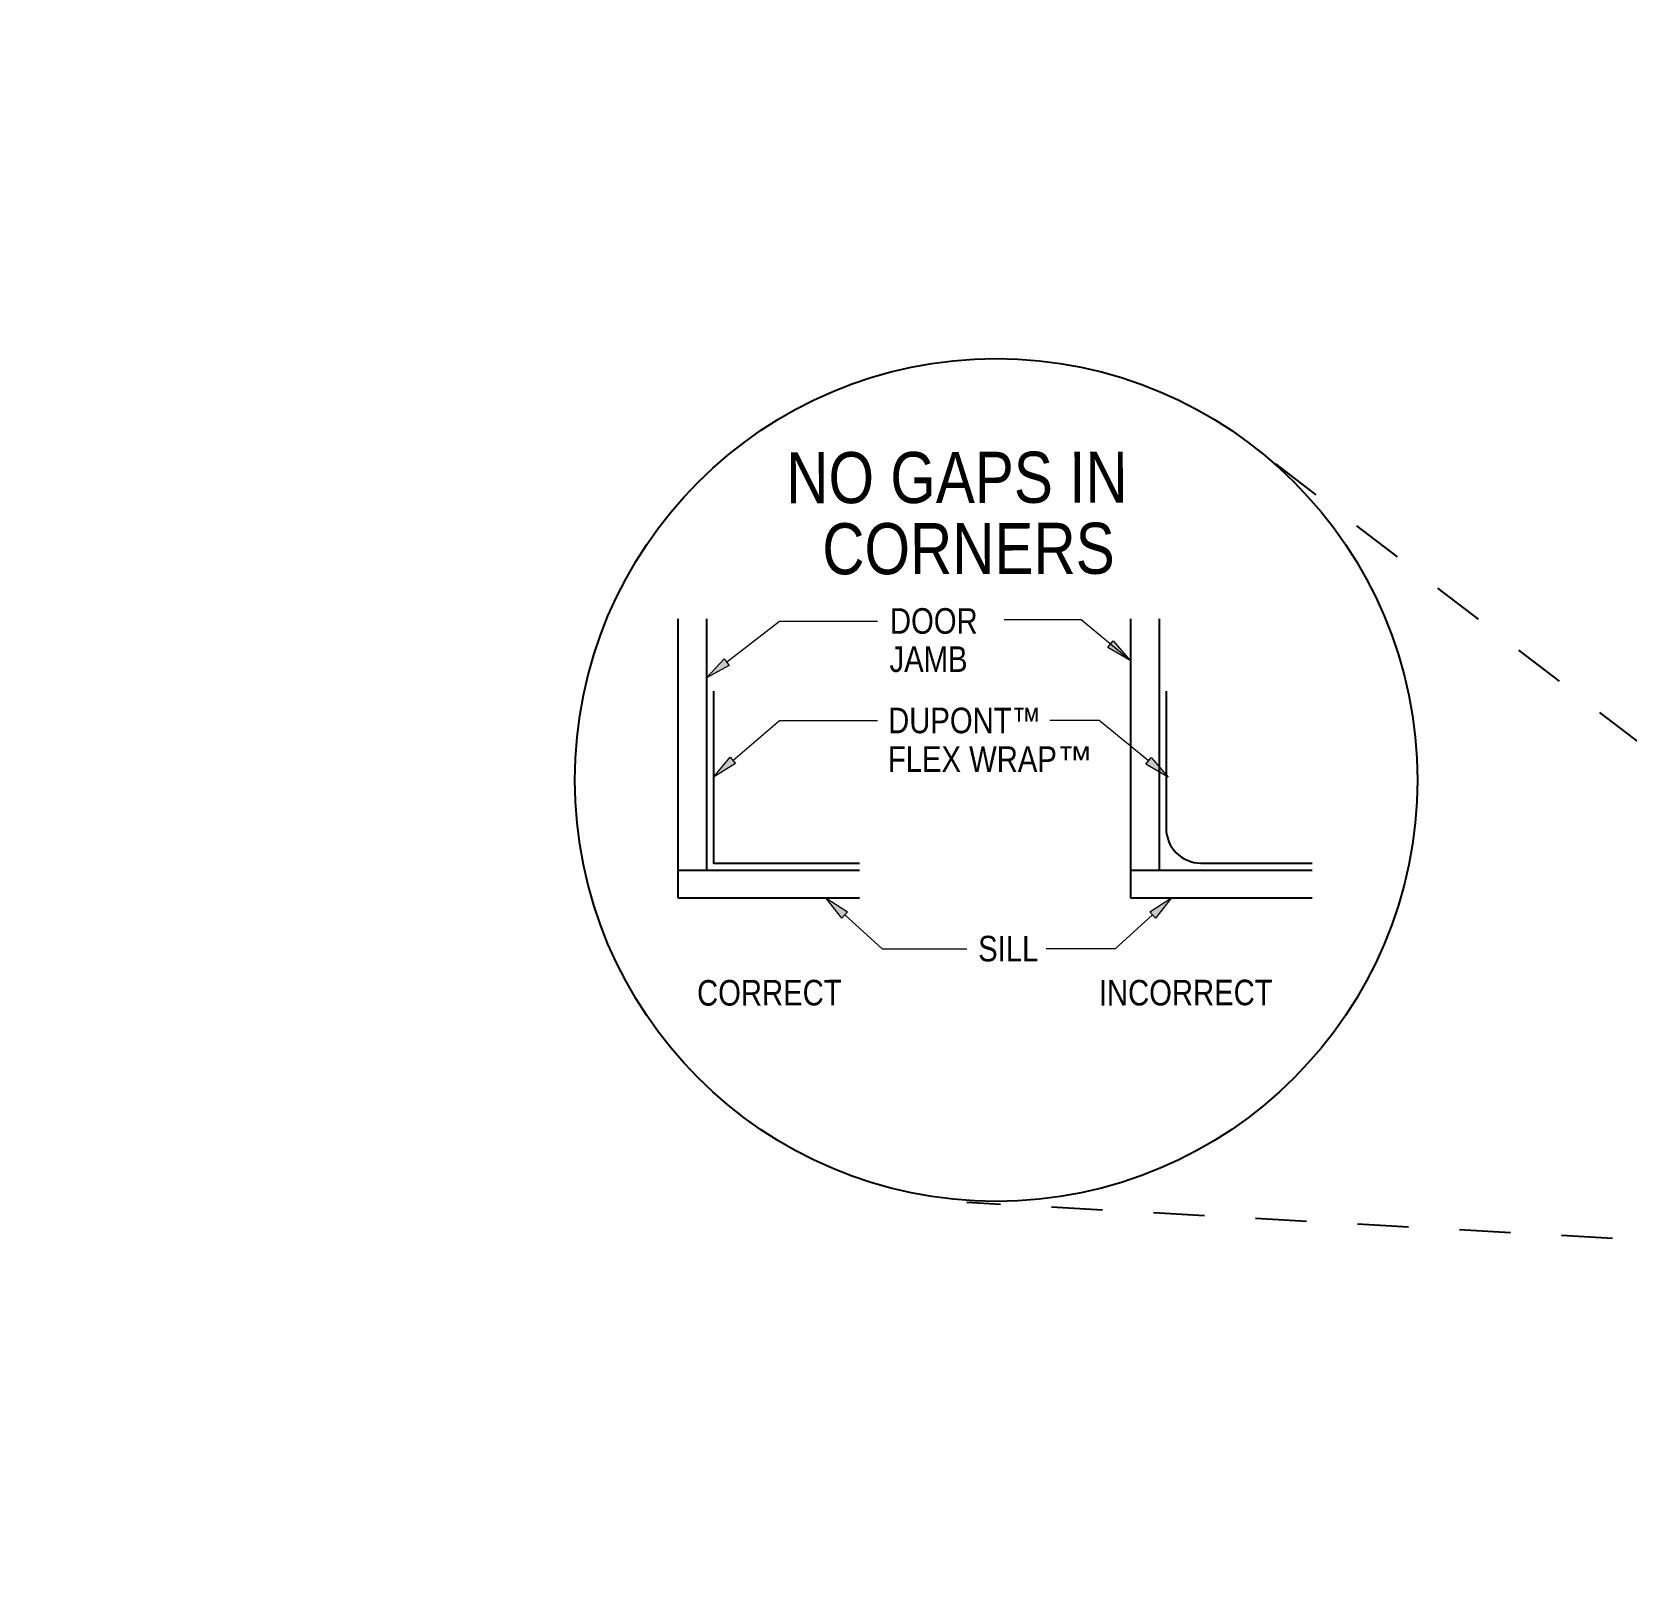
# Model space of a CAD drawing. Header units: inches. Extents: x -20.8 to 74.7, y -53.7 to 19.1.
# Drawn here: x -10.146 to -6.243, y 5.723 to 9.521 of the extents above; entities that cross this region are included whole.
import ezdxf

# ---------------------------------------------------------------- set-up
doc = ezdxf.new("R2010")
doc.units = ezdxf.units.IN
doc.header["$MEASUREMENT"] = 0
doc.linetypes.add('AI-Linetype-50', pattern=[0.250075, 0.125038, -0.125038])
doc.linetypes.add('AI-Linetype-51', pattern=[0.250075, 0.125038, -0.125038])
for name, color, linetype, lineweight in [('.ATI-TEXT', 7, 'Continuous', 0), ('A-DETL-MEDM', 7, 'Continuous', 0), ('G-ANNO-TTLB', 7, 'Continuous', 0), ('TYVEK', 7, 'Continuous', 0)]:
    doc.layers.add(name, color=color, linetype=linetype, lineweight=lineweight)

# ---------------------------------------------------------------- blocks, each defined once
blk = doc.blocks.new('Block_629')
at = {"layer": '.ATI-TEXT', "char_height": 0.2, "attachment_point": 7}
for s, insert in [('\\C18;\\c0;\\FArial Narrow|b0|i0|c1;\\H0.062519;\\W1.000000;DUPONT™', (-8.0495, 7.8028)), ('\\C18;\\c0;\\FArial Narrow|b0|i0|c1;\\H0.062519;\\W1.000000;FLEX WRAP', (-8.0502, 7.7091)), ('\\C18;\\c0;\\FArial|b0|i0|c1;\\H0.062519;\\W1.000000;™', (-7.6363, 7.7091))]:
    blk.add_mtext(s, dxfattribs=dict(at, insert=insert))
blk = doc.blocks.new('Block_628')
at = {"layer": '.ATI-TEXT', "true_color": 0x000000, "transparency": 33554687}
h = blk.add_hatch(color=18, dxfattribs=at)
h.dxf.hatch_style = 2
h.paths.add_polyline_path([(-8.4229, 7.7292), (-8.4771, 7.6964), (-8.4365, 7.745)])
at = {"layer": '.ATI-TEXT', "color": 18, "lineweight": 0, "true_color": 0x000000}
for p, q in [((-8.4297, 7.7371), (-8.3156, 7.8351)), ((-8.3156, 7.8351), (-8.0754, 7.8351))]:
    blk.add_line(p, q, dxfattribs=at)
at = {"layer": '.ATI-TEXT'}
blk.add_lwpolyline([(-8.4229, 7.7292), (-8.4771, 7.6964), (-8.4365, 7.745), (-8.4365, 7.745)], close=True, dxfattribs=at)
blk.add_blockref('Block_629', (0, 0), dxfattribs=at)
blk = doc.blocks.new('Block_631')
at = {"layer": '.ATI-TEXT', "char_height": 0.2, "attachment_point": 7}
for s, insert in [('\\C18;\\c0;\\FArial Narrow|b0|i0|c1;\\H0.062519;\\W1.000000;DOOR', (-8.0451, 8.0464)), ('\\C18;\\c0;\\FArial Narrow|b0|i0|c1;\\H0.062519;\\W1.000000;JAMB', (-8.0461, 7.9528))]:
    blk.add_mtext(s, dxfattribs=dict(at, insert=insert))
blk = doc.blocks.new('Block_630')
at = {"layer": '.ATI-TEXT', "true_color": 0x000000, "transparency": 33554687}
h = blk.add_hatch(color=18, dxfattribs=at)
h.dxf.hatch_style = 2
h.paths.add_polyline_path([(-8.4385, 7.9696), (-8.4942, 7.9395), (-8.4513, 7.9861)])
at = {"layer": '.ATI-TEXT', "color": 18, "lineweight": 0, "true_color": 0x000000}
for p, q in [((-8.4449, 7.9779), (-8.3156, 8.0783)), ((-8.3156, 8.0783), (-8.0754, 8.0783))]:
    blk.add_line(p, q, dxfattribs=at)
at = {"layer": '.ATI-TEXT'}
blk.add_lwpolyline([(-8.4385, 7.9696), (-8.4942, 7.9395), (-8.4513, 7.9861), (-8.4513, 7.9861)], close=True, dxfattribs=at)
blk.add_blockref('Block_631', (0, 0), dxfattribs=at)
blk = doc.blocks.new('Block_632')
at = {"layer": '.ATI-TEXT', "true_color": 0x000000, "transparency": 33554687}
h = blk.add_hatch(color=18, dxfattribs=at)
h.dxf.hatch_style = 2
h.paths.add_polyline_path([(-8.1627, 7.3512), (-8.2021, 7.4009), (-8.1487, 7.3667)])
at = {"layer": '.ATI-TEXT', "color": 18, "lineweight": 0, "true_color": 0x000000}
for p, q in [((-8.1557, 7.359), (-8.0642, 7.2762)), ((-8.0642, 7.2762), (-7.8572, 7.2762))]:
    blk.add_line(p, q, dxfattribs=at)
at = {"layer": '.ATI-TEXT'}
blk.add_lwpolyline([(-8.1627, 7.3512), (-8.2021, 7.4009), (-8.1487, 7.3667), (-8.1487, 7.3667)], close=True, dxfattribs=at)
at = {"layer": '.ATI-TEXT', "insert": (-7.8291, 7.2443), "char_height": 0.2, "attachment_point": 7}
blk.add_mtext('\\C18;\\c0;\\FArial Narrow|b0|i0|c1;\\H0.062519;\\W1.000000;SILL', dxfattribs=at)

msp = doc.modelspace()

# ---------------------------------------------------------------- hatches: boundary and pattern name
at = {"layer": 'G-ANNO-TTLB', "true_color": 0xb9529f, "transparency": 33554687}
h = msp.add_hatch(color=233, dxfattribs=at)
edge = h.paths.add_edge_path()
edge.add_spline(control_points=[(20.0342, -15.1346), (20.0342, -15.1346), (-20.6658, -15.1346), (-20.6658, -15.1346), (-20.6658, -15.1346), (-20.6658, 19.0008), (-20.6658, 19.0008), (-20.6658, 19.0008), (20.0342, 19.0008), (20.0342, 19.0008), (20.0342, 19.0008), (20.0342, -15.1346), (20.0342, -15.1346)], knot_values=[0, 0, 0, 0, 1, 1, 1, 2, 2, 2, 3, 3, 3, 4, 4, 4, 4], degree=3, periodic=0)
edge = h.paths.add_edge_path()
edge.add_spline(control_points=[(-20.5408, 18.8757), (-20.5408, 18.8757), (-20.5408, -15.0095), (-20.5408, -15.0095), (-20.5408, -15.0095), (19.9092, -15.0095), (19.9092, -15.0095), (19.9092, -15.0095), (19.9092, 18.8757), (19.9092, 18.8757), (19.9092, 18.8757), (-20.5408, 18.8757), (-20.5408, 18.8757)], knot_values=[0, 0, 0, 0, 1, 1, 1, 2, 2, 2, 3, 3, 3, 4, 4, 4, 4], degree=3, periodic=0)
edge.add_line((-20.5408, 18.8757), (-20.5408, 18.8757))
at = {"layer": 'TYVEK', "true_color": 0x000000, "transparency": 33554687}
h = msp.add_hatch(color=18, dxfattribs=at)
h.dxf.hatch_style = 2
h.paths.add_polyline_path([(-7.4985, 8.0297), (-7.4568, 7.982), (-7.5117, 8.0136)])
h = msp.add_hatch(color=18, dxfattribs=at)
h.dxf.hatch_style = 2
h.paths.add_polyline_path([(-7.4056, 7.7441), (-7.3639, 7.6964), (-7.4188, 7.728)])
h = msp.add_hatch(color=18, dxfattribs=at)
h.dxf.hatch_style = 2
h.paths.add_polyline_path([(-7.4088, 7.3667), (-7.3555, 7.4009), (-7.3949, 7.3512)])

# ---------------------------------------------------------------- linework, layer by layer
at = {"layer": 'A-DETL-MEDM', "color": 18, "linetype": 'AI-Linetype-50', "lineweight": 25, "true_color": 0x000000}
msp.add_line((-7.1013, 8.4634), (-5.1, 6.929), dxfattribs=at)
at = {"layer": 'A-DETL-MEDM', "color": 18, "linetype": 'AI-Linetype-51', "lineweight": 25, "true_color": 0x000000}
msp.add_line((-5.2773, 6.5118), (-7.8572, 6.6549), dxfattribs=at)
at = {"layer": 'A-DETL-MEDM', "color": 18, "lineweight": 25, "true_color": 0x000000}
msp.add_circle((-7.7851, 7.6892), 1.0315, dxfattribs=at)
at = {"layer": 'G-ANNO-TTLB'}
for points in [[(20.0342, -15.1346), (20.0342, -15.1346), (-20.6658, -15.1346), (-20.6658, -15.1346), (-20.6658, -15.1346), (-20.6658, 19.0008), (-20.6658, 19.0008), (-20.6658, 19.0008), (20.0342, 19.0008), (20.0342, 19.0008), (20.0342, 19.0008), (20.0342, -15.1346), (20.0342, -15.1346)], [(-20.5408, 18.8757), (-20.5408, 18.8757), (-20.5408, -15.0095), (-20.5408, -15.0095), (-20.5408, -15.0095), (19.9092, -15.0095), (19.9092, -15.0095), (19.9092, -15.0095), (19.9092, 18.8757), (19.9092, 18.8757), (19.9092, 18.8757), (-20.5408, 18.8757), (-20.5408, 18.8757)]]:
    msp.add_open_spline(points, degree=3, knots=[0, 0, 0, 0, 1, 1, 1, 2, 2, 2, 3, 3, 3, 4, 4, 4, 4], dxfattribs=at)
at = {"layer": 'TYVEK', "color": 18, "lineweight": 25, "true_color": 0x000000}
for p, q in [((-8.5643, 8.0836), (-8.5643, 7.4009)), ((-8.4942, 8.0836), (-8.4942, 7.4688)), ((-7.4561, 8.0836), (-7.4561, 7.4009)), ((-7.386, 8.0836), (-7.386, 7.4688)), ((-8.5643, 7.4688), (-8.1195, 7.4688)), ((-7.4561, 7.4688), (-7.0113, 7.4688)), ((-8.5643, 7.4009), (-8.1195, 7.4009)), ((-7.4561, 7.4009), (-7.0113, 7.4009))]:
    msp.add_line(p, q, dxfattribs=at)
at = {"layer": 'TYVEK', "color": 18, "lineweight": 0, "true_color": 0x000000}
for p, q in [((-7.5771, 8.081), (-7.7657, 8.081)), ((-7.4568, 7.982), (-7.5771, 8.081)), ((-7.5325, 7.8351), (-7.6539, 7.8351)), ((-7.4122, 7.7361), (-7.5325, 7.8351)), ((-7.4019, 7.359), (-7.4934, 7.2762)), ((-7.4934, 7.2762), (-7.6622, 7.2762))]:
    msp.add_line(p, q, dxfattribs=at)
at = {"layer": 'TYVEK'}
for points in [[(-7.4985, 8.0297), (-7.4568, 7.982), (-7.5117, 8.0136), (-7.5117, 8.0136)], [(-7.4056, 7.7441), (-7.3639, 7.6964), (-7.4188, 7.728), (-7.4188, 7.728)], [(-7.4088, 7.3667), (-7.3555, 7.4009), (-7.3949, 7.3512), (-7.3949, 7.3512)]]:
    msp.add_lwpolyline(points, close=True, dxfattribs=at)
at = {"layer": 'TYVEK', "color": 133, "lineweight": 25, "true_color": 0x70ccdd}
msp.add_lwpolyline([(-8.4771, 7.9068), (-8.4771, 7.4859), (-8.1195, 7.4859)], dxfattribs=at)
msp.add_open_spline([(-7.3689, 7.9068), (-7.3689, 7.9068), (-7.3689, 7.5709), (-7.3689, 7.5709), (-7.3689, 7.524), (-7.3308, 7.4859), (-7.2839, 7.4859), (-7.2839, 7.4859), (-7.0113, 7.4859), (-7.0113, 7.4859)], degree=3, knots=[0, 0, 0, 0, 1, 1, 1, 2, 2, 2, 3, 3, 3, 3], dxfattribs=at)

# ---------------------------------------------------------------- block references
at = {"layer": '.ATI-TEXT'}
for name in ['Block_630', 'Block_628', 'Block_632']:
    msp.add_blockref(name, (0, 0), dxfattribs=at)

# ---------------------------------------------------------------- texts
at = {"layer": '.ATI-TEXT', "char_height": 0.2, "attachment_point": 7, "rotation": 0.1123}
for s, insert in [('\\C18;\\c0;\\FArial Narrow|b0|i0|c1;\\H0.125037;\\W0.999992;NO GAPS IN', (-8.2987, 8.3648)), ('\\C18;\\c0;\\FArial Narrow|b0|i0|c1;\\H0.125037;\\W0.999992;CORNERS', (-8.2106, 8.1909)), ('\\C18;\\c0;\\FArial Narrow|b0|i0|c1;\\H0.062518;\\W0.999992;CORRECT', (-8.5173, 7.136)), ('\\C18;\\c0;\\FArial Narrow|b0|i0|c1;\\H0.062518;\\W0.999992;INCORRECT', (-7.5336, 7.1362))]:
    msp.add_mtext(s, dxfattribs=dict(at, insert=insert))

doc.saveas('drawing.dxf')
